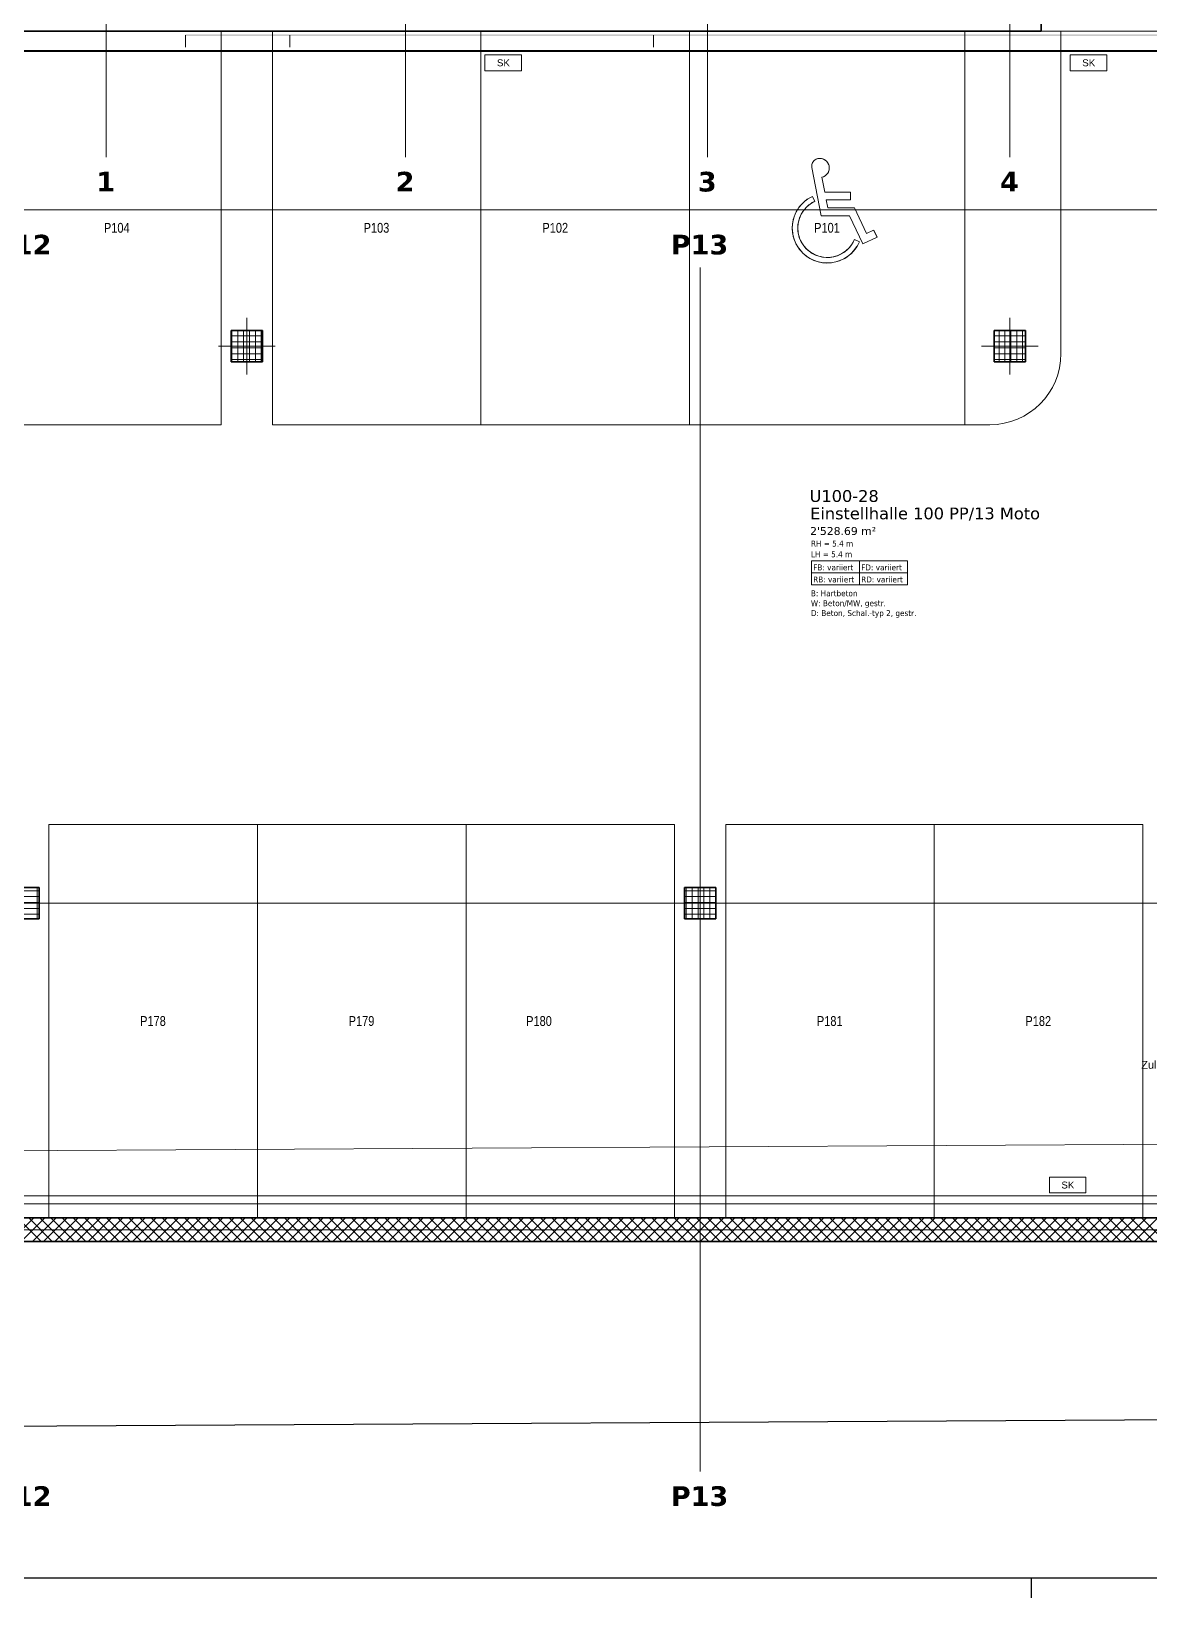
# Model space of a CAD drawing. Extents: x -1907 to 937, y -179 to 966.
# Drawn here: x -901.5 to -617.3, y -179.5 to 218.7 of the extents above; entities that cross this region are included whole.
import ezdxf
from ezdxf.lldxf.tags import DXFTag

# ---------------------------------------------------------------- set-up
doc = ezdxf.new("R2010")
doc.units = 0
doc.layers.get('0').update_dxf_attribs({"lineweight": 13})
for name, color, linetype, lineweight, true_color in [('A-____-MATC-OTLN', 7, 'Strichpunkt - Mittel', 40, 0x0080ff), ('A-DETL-____-OTLN', 5, 'Continuous', 9, 0x0000ff), ('C-PROP-LINE-OTLN', 7, '_Grundgrenze_', 25, 0x800000), ('EL01_WAN_Leitung_E-Mobility', 1, 'Continuous', 13, 0xff0000), ('EL01_WAN_Schlaufkasten', 1, 'Continuous', 13, 0xff0000), ('S-GRID-____-IDEN', 7, 'Continuous', 9, 0x5555aa)]:
    doc.layers.add(name, color=color, linetype=linetype, lineweight=lineweight, true_color=true_color)
for name, color, linetype, lineweight in [('A-____-NOTE-TEXT', 7, 'Continuous', 9), ('A-AREA-____-IDEN', 7, 'Continuous', 5), ('A-DETL-____-THIN', 7, 'Continuous', 9), ('A-FLOR-____-OTLN', 7, 'Continuous', 9), ('A-WALL-____-MCUT', 7, 'Continuous', 35), ('A-WALL-____-PATT', 7, 'Continuous', 35), ('C-PRKG-____-IDEN', 7, 'Continuous', 5), ('C-PRKG-____-OTLN', 7, 'Continuous', 9), ('S-COLS-____-MCUT', 7, 'Continuous', 35), ('S-COLS-____-OTLN', 7, 'Continuous', 9), ('S-GRID-____-OTLN', 7, 'Continuous', 5)]:
    doc.layers.add(name, color=color, linetype=linetype, lineweight=lineweight)
doc.styles.get("Standard").update_dxf_attribs({"font": 'arial.ttf'})
tags = doc.linetypes.add('_Grundgrenze_', pattern=[0.45, 0.2, -0.05, 0.05, -0.05, 0.05, -0.05]).pattern_tags.tags
tags[14:15] = [DXFTag(74, 4), DXFTag(75, 0), DXFTag(340, '0'), DXFTag(46, 1.0), DXFTag(50, 0.0), DXFTag(44, 0.0), DXFTag(45, 0.0)]
tags[12:13] = [DXFTag(74, 4), DXFTag(75, 0), DXFTag(340, '0'), DXFTag(46, 1.0), DXFTag(50, 0.0), DXFTag(44, 0.0), DXFTag(45, 0.0)]
tags[10:11] = [DXFTag(74, 4), DXFTag(75, 0), DXFTag(340, '0'), DXFTag(46, 1.0), DXFTag(50, 0.0), DXFTag(44, 0.0), DXFTag(45, 0.0)]
tags[8:9] = [DXFTag(74, 4), DXFTag(75, 0), DXFTag(340, '0'), DXFTag(46, 1.0), DXFTag(50, 0.0), DXFTag(44, 0.0), DXFTag(45, 0.0)]
tags[6:7] = [DXFTag(74, 4), DXFTag(75, 0), DXFTag(340, '0'), DXFTag(46, 1.0), DXFTag(50, 0.0), DXFTag(44, 0.0), DXFTag(45, 0.0)]
tags[4:5] = [DXFTag(74, 4), DXFTag(75, 0), DXFTag(340, '0'), DXFTag(46, 1.0), DXFTag(50, 0.0), DXFTag(44, 0.0), DXFTag(45, 0.0)]
tags = doc.linetypes.add('_Rasterlinie_', pattern=[0.375, 0.2, -0.05, 0.075, -0.05]).pattern_tags.tags
tags[10:11] = [DXFTag(74, 4), DXFTag(75, 0), DXFTag(340, '0'), DXFTag(46, 1.0), DXFTag(50, 0.0), DXFTag(44, 0.0), DXFTag(45, 0.0)]
tags[8:9] = [DXFTag(74, 4), DXFTag(75, 0), DXFTag(340, '0'), DXFTag(46, 1.0), DXFTag(50, 0.0), DXFTag(44, 0.0), DXFTag(45, 0.0)]
tags[6:7] = [DXFTag(74, 4), DXFTag(75, 0), DXFTag(340, '0'), DXFTag(46, 1.0), DXFTag(50, 0.0), DXFTag(44, 0.0), DXFTag(45, 0.0)]
tags[4:5] = [DXFTag(74, 4), DXFTag(75, 0), DXFTag(340, '0'), DXFTag(46, 1.0), DXFTag(50, 0.0), DXFTag(44, 0.0), DXFTag(45, 0.0)]
tags = doc.linetypes.add('_Strichliert - Fein_', pattern=[0.15, 0.1, -0.05]).pattern_tags.tags
tags[6:7] = [DXFTag(74, 4), DXFTag(75, 0), DXFTag(340, '0'), DXFTag(46, 1.0), DXFTag(50, 0.0), DXFTag(44, 0.0), DXFTag(45, 0.0)]
tags[4:5] = [DXFTag(74, 4), DXFTag(75, 0), DXFTag(340, '0'), DXFTag(46, 1.0), DXFTag(50, 0.0), DXFTag(44, 0.0), DXFTag(45, 0.0)]
tags = doc.linetypes.add('_Strichpunkt - Mittel_', pattern=[0.35, 0.15, -0.1, 0, -0.1]).pattern_tags.tags
tags[10:11] = [DXFTag(74, 4), DXFTag(75, 0), DXFTag(340, '0'), DXFTag(46, 1.0), DXFTag(50, 0.0), DXFTag(44, 0.0), DXFTag(45, 0.0)]
tags[8:9] = [DXFTag(74, 4), DXFTag(75, 0), DXFTag(340, '0'), DXFTag(46, 1.0), DXFTag(50, 0.0), DXFTag(44, 0.0), DXFTag(45, 0.0)]
tags[6:7] = [DXFTag(74, 4), DXFTag(75, 0), DXFTag(340, '0'), DXFTag(46, 1.0), DXFTag(50, 0.0), DXFTag(44, 0.0), DXFTag(45, 0.0)]
tags[4:5] = [DXFTag(74, 4), DXFTag(75, 0), DXFTag(340, '0'), DXFTag(46, 1.0), DXFTag(50, 0.0), DXFTag(44, 0.0), DXFTag(45, 0.0)]
tags = doc.linetypes.add('Gestrichelt', pattern=[0.1, 0.05, -0.05]).pattern_tags.tags
tags[6:7] = [DXFTag(74, 4), DXFTag(75, 0), DXFTag(340, '0'), DXFTag(46, 1.0), DXFTag(50, 0.0), DXFTag(44, 0.0), DXFTag(45, 0.0)]
tags[4:5] = [DXFTag(74, 4), DXFTag(75, 0), DXFTag(340, '0'), DXFTag(46, 1.0), DXFTag(50, 0.0), DXFTag(44, 0.0), DXFTag(45, 0.0)]
tags = doc.linetypes.add('Strichpunkt - Mittel', pattern=[0.35, 0.15, -0.1, 0, -0.1]).pattern_tags.tags
tags[10:11] = [DXFTag(74, 4), DXFTag(75, 0), DXFTag(340, '0'), DXFTag(46, 1.0), DXFTag(50, 0.0), DXFTag(44, 0.0), DXFTag(45, 0.0)]
tags[8:9] = [DXFTag(74, 4), DXFTag(75, 0), DXFTag(340, '0'), DXFTag(46, 1.0), DXFTag(50, 0.0), DXFTag(44, 0.0), DXFTag(45, 0.0)]
tags[6:7] = [DXFTag(74, 4), DXFTag(75, 0), DXFTag(340, '0'), DXFTag(46, 1.0), DXFTag(50, 0.0), DXFTag(44, 0.0), DXFTag(45, 0.0)]
tags[4:5] = [DXFTag(74, 4), DXFTag(75, 0), DXFTag(340, '0'), DXFTag(46, 1.0), DXFTag(50, 0.0), DXFTag(44, 0.0), DXFTag(45, 0.0)]

# ---------------------------------------------------------------- blocks, each defined once
blk = doc.blocks.new('Referenz-A0UJ2810XE', base_point=(-1920.13, -159.41))
at = {"layer": 'A-____-MATC-OTLN', "color": 0, "linetype": 'Strichpunkt - Mittel', "ltscale": 0.4}
blk.add_line((-1898.71, 213.65), (398.87, 213.65), dxfattribs=at)
at = {"layer": 'A-AREA-____-IDEN', "color": 0, "linetype": 'Continuous', "ltscale": 0.13}
for p, q in [((-703.23, 84.1), (-678.83, 84.1)), ((-703.23, 77.98), (-703.23, 84.1)), ((-691.03, 84.1), (-691.03, 77.98)), ((-678.83, 84.1), (-678.83, 77.98)), ((-703.23, 81.04), (-678.83, 81.04)), ((-678.83, 77.98), (-703.23, 77.98))]:
    blk.add_line(p, q, dxfattribs=at)
at = {"layer": 'A-DETL-____-OTLN', "color": 0, "linetype": '_Strichpunkt - Mittel_', "ltscale": 0.13}
for p, q in [((-846.76, 145.85), (-846.76, 131.45)), ((-652.86, 145.85), (-652.86, 131.45)), ((-839.56, 138.65), (-853.96, 138.65)), ((-645.66, 138.65), (-660.06, 138.65))]:
    blk.add_line(p, q, dxfattribs=at)
at = {"layer": 'A-DETL-____-OTLN', "color": 0, "linetype": '_Strichliert - Fein_', "ltscale": 0.13}
blk.add_line((-1774.68, -70.71), (318.78, -58.97), dxfattribs=at)
at = {"layer": 'A-DETL-____-OTLN', "color": 0, "linetype": 'Gestrichelt', "ltscale": 0.13}
blk.add_line((-613.06, -77.35), (-1663.26, -77.35), dxfattribs=at)
at = {"layer": 'A-DETL-____-THIN', "color": 0, "linetype": 'Continuous', "ltscale": 0.13}
for p, q in [((-639.86, 218.65), (-639.86, 136.76)), ((-664.26, 118.66), (-657.96, 118.66))]:
    blk.add_line(p, q, dxfattribs=at)
blk.add_ellipse((-657.96, 136.76), major_axis=(0, -18.1), ratio=1, start_param=0, end_param=1.570796, dxfattribs=at)
at = {"layer": 'A-FLOR-____-OTLN', "color": 0, "linetype": 'Continuous', "ltscale": 0.13}
for p, q in [((-644.86, 218.65), (-521.76, 218.65)), ((-639.86, 218.65), (-639.86, 218.67)), ((-526.76, 218.65), (-639.86, 218.65)), ((-1663.26, -79.36), (-725.06, -79.36)), ((-725.06, -79.36), (-613.06, -79.36))]:
    blk.add_line(p, q, dxfattribs=at)
at = {"layer": 'A-WALL-____-MCUT', "color": 0, "linetype": 'Continuous', "ltscale": 0.35}
for p, q in [((-644.86, 218.65), (-644.86, 224.65)), ((-912.26, 218.65), (-644.86, 218.65)), ((-613.06, -82.95), (-1663.26, -82.95)), ((-1808.26, -88.95), (256.94, -88.95))]:
    blk.add_line(p, q, dxfattribs=at)
at = {"layer": 'A-WALL-____-PATT', "color": 0, "linetype": 'Continuous', "lineweight": 9, "ltscale": 0.13}
for p, q in [((-906.93, -88.95), (-900.93, -82.95)), ((-899.04, -88.95), (-905.04, -82.95)), ((-904.1, -88.95), (-898.1, -82.95)), ((-896.21, -88.95), (-902.21, -82.95)), ((-901.27, -88.95), (-895.27, -82.95)), ((-893.38, -88.95), (-899.38, -82.95)), ((-898.44, -88.95), (-892.44, -82.95)), ((-890.55, -88.95), (-896.55, -82.95)), ((-895.61, -88.95), (-889.61, -82.95)), ((-887.72, -88.95), (-893.72, -82.95)), ((-892.78, -88.95), (-886.78, -82.95)), ((-884.9, -88.95), (-890.9, -82.95)), ((-889.96, -88.95), (-883.96, -82.95)), ((-882.07, -88.95), (-888.07, -82.95)), ((-887.13, -88.95), (-881.13, -82.95)), ((-879.24, -88.95), (-885.24, -82.95)), ((-884.3, -88.95), (-878.3, -82.95)), ((-876.41, -88.95), (-882.41, -82.95)), ((-881.47, -88.95), (-875.47, -82.95)), ((-873.58, -88.95), (-879.58, -82.95)), ((-878.64, -88.95), (-872.64, -82.95)), ((-870.75, -88.95), (-876.75, -82.95)), ((-875.81, -88.95), (-869.81, -82.95)), ((-867.93, -88.95), (-873.93, -82.95)), ((-872.99, -88.95), (-866.99, -82.95)), ((-865.1, -88.95), (-871.1, -82.95)), ((-870.16, -88.95), (-864.16, -82.95)), ((-862.27, -88.95), (-868.27, -82.95)), ((-867.33, -88.95), (-861.33, -82.95)), ((-859.44, -88.95), (-865.44, -82.95)), ((-864.5, -88.95), (-858.5, -82.95)), ((-856.61, -88.95), (-862.61, -82.95)), ((-861.67, -88.95), (-855.67, -82.95)), ((-853.78, -88.95), (-859.78, -82.95)), ((-858.84, -88.95), (-852.84, -82.95)), ((-850.96, -88.95), (-856.96, -82.95)), ((-856.01, -88.95), (-850.01, -82.95)), ((-848.13, -88.95), (-854.13, -82.95)), ((-853.19, -88.95), (-847.19, -82.95)), ((-845.3, -88.95), (-851.3, -82.95)), ((-850.36, -88.95), (-844.36, -82.95)), ((-842.47, -88.95), (-848.47, -82.95)), ((-847.53, -88.95), (-841.53, -82.95)), ((-839.64, -88.95), (-845.64, -82.95)), ((-844.7, -88.95), (-838.7, -82.95)), ((-836.81, -88.95), (-842.81, -82.95)), ((-841.87, -88.95), (-835.87, -82.95)), ((-833.98, -88.95), (-839.98, -82.95)), ((-839.04, -88.95), (-833.04, -82.95)), ((-831.16, -88.95), (-837.16, -82.95)), ((-836.22, -88.95), (-830.22, -82.95)), ((-828.33, -88.95), (-834.33, -82.95)), ((-833.39, -88.95), (-827.39, -82.95)), ((-825.5, -88.95), (-831.5, -82.95)), ((-830.56, -88.95), (-824.56, -82.95)), ((-822.67, -88.95), (-828.67, -82.95)), ((-827.73, -88.95), (-821.73, -82.95)), ((-819.84, -88.95), (-825.84, -82.95)), ((-824.9, -88.95), (-818.9, -82.95)), ((-817.01, -88.95), (-823.01, -82.95)), ((-822.07, -88.95), (-816.07, -82.95)), ((-814.19, -88.95), (-820.19, -82.95)), ((-819.25, -88.95), (-813.25, -82.95)), ((-811.36, -88.95), (-817.36, -82.95)), ((-816.42, -88.95), (-810.42, -82.95)), ((-808.53, -88.95), (-814.53, -82.95)), ((-813.59, -88.95), (-807.59, -82.95)), ((-805.7, -88.95), (-811.7, -82.95)), ((-810.76, -88.95), (-804.76, -82.95)), ((-802.87, -88.95), (-808.87, -82.95)), ((-807.93, -88.95), (-801.93, -82.95)), ((-800.04, -88.95), (-806.04, -82.95)), ((-805.1, -88.95), (-799.1, -82.95)), ((-797.22, -88.95), (-803.22, -82.95)), ((-802.27, -88.95), (-796.27, -82.95)), ((-794.39, -88.95), (-800.39, -82.95)), ((-799.45, -88.95), (-793.45, -82.95)), ((-791.56, -88.95), (-797.56, -82.95)), ((-796.62, -88.95), (-790.62, -82.95)), ((-788.73, -88.95), (-794.73, -82.95)), ((-793.79, -88.95), (-787.79, -82.95)), ((-785.9, -88.95), (-791.9, -82.95)), ((-790.96, -88.95), (-784.96, -82.95)), ((-783.07, -88.95), (-789.07, -82.95)), ((-788.13, -88.95), (-782.13, -82.95)), ((-780.24, -88.95), (-786.24, -82.95)), ((-785.3, -88.95), (-779.3, -82.95)), ((-777.42, -88.95), (-783.42, -82.95)), ((-782.48, -88.95), (-776.48, -82.95)), ((-774.59, -88.95), (-780.59, -82.95)), ((-779.65, -88.95), (-773.65, -82.95)), ((-771.76, -88.95), (-777.76, -82.95)), ((-776.82, -88.95), (-770.82, -82.95)), ((-768.93, -88.95), (-774.93, -82.95)), ((-773.99, -88.95), (-767.99, -82.95)), ((-766.1, -88.95), (-772.1, -82.95)), ((-771.16, -88.95), (-765.16, -82.95)), ((-763.27, -88.95), (-769.27, -82.95)), ((-768.33, -88.95), (-762.33, -82.95)), ((-760.45, -88.95), (-766.45, -82.95)), ((-765.5, -88.95), (-759.5, -82.95)), ((-757.62, -88.95), (-763.62, -82.95)), ((-762.68, -88.95), (-756.68, -82.95)), ((-754.79, -88.95), (-760.79, -82.95)), ((-759.85, -88.95), (-753.85, -82.95)), ((-751.96, -88.95), (-757.96, -82.95)), ((-757.02, -88.95), (-751.02, -82.95)), ((-749.13, -88.95), (-755.13, -82.95)), ((-754.19, -88.95), (-748.19, -82.95)), ((-746.3, -88.95), (-752.3, -82.95)), ((-751.36, -88.95), (-745.36, -82.95)), ((-743.48, -88.95), (-749.48, -82.95)), ((-748.53, -88.95), (-742.53, -82.95)), ((-740.65, -88.95), (-746.65, -82.95)), ((-745.71, -88.95), (-739.71, -82.95)), ((-737.82, -88.95), (-743.82, -82.95)), ((-742.88, -88.95), (-736.88, -82.95)), ((-734.99, -88.95), (-740.99, -82.95)), ((-740.05, -88.95), (-734.05, -82.95)), ((-732.16, -88.95), (-738.16, -82.95)), ((-737.22, -88.95), (-731.22, -82.95)), ((-729.33, -88.95), (-735.33, -82.95)), ((-734.39, -88.95), (-728.39, -82.95)), ((-726.5, -88.95), (-732.5, -82.95)), ((-731.56, -88.95), (-725.56, -82.95)), ((-723.68, -88.95), (-729.68, -82.95)), ((-728.74, -88.95), (-722.74, -82.95)), ((-720.85, -88.95), (-726.85, -82.95)), ((-725.91, -88.95), (-719.91, -82.95)), ((-718.02, -88.95), (-724.02, -82.95)), ((-723.08, -88.95), (-717.08, -82.95)), ((-715.19, -88.95), (-721.19, -82.95)), ((-720.25, -88.95), (-714.25, -82.95)), ((-712.36, -88.95), (-718.36, -82.95)), ((-717.42, -88.95), (-711.42, -82.95)), ((-709.53, -88.95), (-715.53, -82.95)), ((-714.59, -88.95), (-708.59, -82.95)), ((-706.71, -88.95), (-712.71, -82.95)), ((-711.76, -88.95), (-705.76, -82.95)), ((-703.88, -88.95), (-709.88, -82.95)), ((-708.94, -88.95), (-702.94, -82.95)), ((-701.05, -88.95), (-707.05, -82.95)), ((-706.11, -88.95), (-700.11, -82.95)), ((-698.22, -88.95), (-704.22, -82.95)), ((-703.28, -88.95), (-697.28, -82.95)), ((-695.39, -88.95), (-701.39, -82.95)), ((-700.45, -88.95), (-694.45, -82.95)), ((-692.56, -88.95), (-698.56, -82.95)), ((-697.62, -88.95), (-691.62, -82.95)), ((-689.73, -88.95), (-695.73, -82.95)), ((-694.79, -88.95), (-688.79, -82.95)), ((-686.91, -88.95), (-692.91, -82.95)), ((-691.97, -88.95), (-685.97, -82.95)), ((-684.08, -88.95), (-690.08, -82.95)), ((-689.14, -88.95), (-683.14, -82.95)), ((-681.25, -88.95), (-687.25, -82.95)), ((-686.31, -88.95), (-680.31, -82.95)), ((-678.42, -88.95), (-684.42, -82.95)), ((-683.48, -88.95), (-677.48, -82.95)), ((-675.59, -88.95), (-681.59, -82.95)), ((-680.65, -88.95), (-674.65, -82.95)), ((-672.76, -88.95), (-678.76, -82.95)), ((-677.82, -88.95), (-671.82, -82.95)), ((-669.94, -88.95), (-675.94, -82.95)), ((-675, -88.95), (-669, -82.95)), ((-667.11, -88.95), (-673.11, -82.95)), ((-672.17, -88.95), (-666.17, -82.95)), ((-664.28, -88.95), (-670.28, -82.95)), ((-669.34, -88.95), (-663.34, -82.95)), ((-661.45, -88.95), (-667.45, -82.95)), ((-666.51, -88.95), (-660.51, -82.95)), ((-658.62, -88.95), (-664.62, -82.95)), ((-663.68, -88.95), (-657.68, -82.95)), ((-655.79, -88.95), (-661.79, -82.95)), ((-660.85, -88.95), (-654.85, -82.95)), ((-652.97, -88.95), (-658.97, -82.95)), ((-658.02, -88.95), (-652.02, -82.95)), ((-650.14, -88.95), (-656.14, -82.95)), ((-655.2, -88.95), (-649.2, -82.95)), ((-647.31, -88.95), (-653.31, -82.95)), ((-652.37, -88.95), (-646.37, -82.95)), ((-644.48, -88.95), (-650.48, -82.95)), ((-649.54, -88.95), (-643.54, -82.95)), ((-641.65, -88.95), (-647.65, -82.95)), ((-646.71, -88.95), (-640.71, -82.95)), ((-638.82, -88.95), (-644.82, -82.95)), ((-643.88, -88.95), (-637.88, -82.95)), ((-635.99, -88.95), (-641.99, -82.95)), ((-641.05, -88.95), (-635.05, -82.95)), ((-633.17, -88.95), (-639.17, -82.95)), ((-638.23, -88.95), (-632.23, -82.95)), ((-630.34, -88.95), (-636.34, -82.95)), ((-635.4, -88.95), (-629.4, -82.95)), ((-627.51, -88.95), (-633.51, -82.95)), ((-632.57, -88.95), (-626.57, -82.95)), ((-624.68, -88.95), (-630.68, -82.95)), ((-629.74, -88.95), (-623.74, -82.95)), ((-621.85, -88.95), (-627.85, -82.95)), ((-626.91, -88.95), (-620.91, -82.95)), ((-619.02, -88.95), (-625.02, -82.95)), ((-624.08, -88.95), (-618.08, -82.95)), ((-616.2, -88.95), (-622.2, -82.95)), ((-621.26, -88.95), (-615.26, -82.95)), ((-613.37, -88.95), (-619.37, -82.95)), ((-618.43, -88.95), (-612.43, -82.95))]:
    blk.add_line(p, q, dxfattribs=at)
at = {"layer": 'C-PRKG-____-OTLN', "color": 0, "linetype": 'Continuous', "ltscale": 0.13}
for p, q in [((-853.26, 218.64), (-906.26, 218.64)), ((-853.26, 218.64), (-906.26, 218.64)), ((-906.26, 218.64), (-853.26, 218.64)), ((-853.26, 118.66), (-853.26, 218.64)), ((-853.26, 118.66), (-853.26, 218.64)), ((-853.26, 218.64), (-853.26, 118.66)), ((-853.26, 218.64), (-853.26, 218.64)), ((-787.26, 218.64), (-840.26, 218.64)), ((-840.26, 118.66), (-840.26, 218.64)), ((-787.26, 218.64), (-840.26, 218.64)), ((-840.26, 218.64), (-840.26, 118.66)), ((-840.26, 118.66), (-840.26, 218.64)), ((-840.26, 218.64), (-787.26, 218.64)), ((-840.26, 218.64), (-840.26, 218.64)), ((-734.26, 218.64), (-787.26, 218.64)), ((-787.26, 118.66), (-787.26, 218.64)), ((-734.26, 218.64), (-787.26, 218.64)), ((-787.26, 218.64), (-787.26, 118.66)), ((-787.26, 118.66), (-787.26, 218.64)), ((-787.26, 218.64), (-734.26, 218.64)), ((-787.26, 218.64), (-787.26, 218.64)), ((-787.26, 118.66), (-787.26, 218.64)), ((-787.26, 118.66), (-787.26, 218.64)), ((-787.26, 218.64), (-787.26, 118.66)), ((-787.26, 218.64), (-787.26, 218.64)), ((-734.26, 118.66), (-734.26, 218.64)), ((-734.26, 118.66), (-734.26, 218.64)), ((-734.26, 218.64), (-734.26, 118.66)), ((-734.26, 218.64), (-734.26, 218.64)), ((-664.26, 218.64), (-734.26, 218.64)), ((-664.26, 218.64), (-734.26, 218.64)), ((-734.26, 218.64), (-734.26, 118.66)), ((-734.26, 118.66), (-734.26, 218.64)), ((-734.26, 218.64), (-664.26, 218.64)), ((-734.26, 218.64), (-734.26, 218.64)), ((-664.26, 118.66), (-664.26, 218.64)), ((-664.26, 218.64), (-664.26, 118.66)), ((-664.26, 218.64), (-664.26, 218.64)), ((-703.19, 184.42), (-703.19, 184.42)), ((-703.16, 184.05), (-700.77, 171.78)), ((-700.77, 171.78), (-703.16, 184.05)), ((-698.74, 183.92), (-698.74, 183.92)), ((-699.9, 177.78), (-700.64, 181.55)), ((-700.64, 181.55), (-699.9, 177.78)), ((-700.64, 181.55), (-700.64, 181.55)), ((-703.04, 176.7), (-703.04, 176.69)), ((-702.44, 175.43), (-703.04, 176.69)), ((-703.04, 176.69), (-702.44, 175.43)), ((-702.44, 175.43), (-702.44, 175.43)), ((-693.38, 177.78), (-699.9, 177.78)), ((-699.9, 177.78), (-693.38, 177.78)), ((-699.9, 177.78), (-699.9, 177.78)), ((-699.13, 173.78), (-699.51, 175.78)), ((-699.51, 175.78), (-693.38, 175.78)), ((-693.38, 175.78), (-699.51, 175.78)), ((-699.51, 175.78), (-699.13, 173.78)), ((-699.51, 175.78), (-699.51, 175.78)), ((-693.38, 175.78), (-693.38, 177.78)), ((-693.38, 177.78), (-693.38, 175.78)), ((-693.38, 177.78), (-693.38, 177.78)), ((-693.38, 175.78), (-693.38, 175.78)), ((-700.77, 171.78), (-693.57, 171.78)), ((-693.57, 171.78), (-700.77, 171.78)), ((-700.77, 171.78), (-700.77, 171.78)), ((-692.3, 173.78), (-699.13, 173.78)), ((-699.13, 173.78), (-692.3, 173.78)), ((-699.13, 173.78), (-699.13, 173.78)), ((-693.57, 171.78), (-690.24, 164.63)), ((-690.24, 164.63), (-693.57, 171.78)), ((-693.57, 171.78), (-693.57, 171.78)), ((-689.27, 167.28), (-692.3, 173.78)), ((-692.3, 173.78), (-689.27, 167.28)), ((-692.3, 173.78), (-692.3, 173.78)), ((-708.15, 168.65), (-708.15, 168.65)), ((-687.46, 168.13), (-689.27, 167.28)), ((-689.27, 167.28), (-687.46, 168.13)), ((-689.27, 167.28), (-689.27, 167.28)), ((-686.61, 166.32), (-687.46, 168.13)), ((-687.46, 168.13), (-687.46, 168.13)), ((-687.45, 168.13), (-686.61, 166.32)), ((-691.09, 165.15), (-692.37, 165.7)), ((-692.37, 165.7), (-691.09, 165.15)), ((-692.37, 165.7), (-692.37, 165.7)), ((-691.09, 165.15), (-691.09, 165.15)), ((-690.24, 164.63), (-686.61, 166.32)), ((-686.61, 166.32), (-690.24, 164.63)), ((-690.24, 164.63), (-690.24, 164.63)), ((-686.61, 166.32), (-686.61, 166.32)), ((-853.26, 118.66), (-906.26, 118.66)), ((-906.26, 118.66), (-853.26, 118.66)), ((-853.26, 118.66), (-906.26, 118.66)), ((-853.26, 118.66), (-853.26, 118.66)), ((-787.26, 118.66), (-840.26, 118.66)), ((-840.26, 118.66), (-787.26, 118.66)), ((-787.26, 118.66), (-840.26, 118.66)), ((-840.26, 118.66), (-840.26, 118.66)), ((-734.26, 118.66), (-787.26, 118.66)), ((-787.26, 118.66), (-734.26, 118.66)), ((-734.26, 118.66), (-787.26, 118.66)), ((-787.26, 118.66), (-787.26, 118.66)), ((-787.26, 118.66), (-787.26, 118.66)), ((-734.26, 118.66), (-734.26, 118.66)), ((-664.26, 118.66), (-734.26, 118.66)), ((-734.26, 118.66), (-664.26, 118.66)), ((-664.26, 118.66), (-734.26, 118.66)), ((-734.26, 118.66), (-734.26, 118.66)), ((-664.26, 118.66), (-664.26, 118.66)), ((-844.06, 17.03), (-897.06, 17.03)), ((-897.06, -82.95), (-897.06, 17.03)), ((-844.06, 17.03), (-897.06, 17.03)), ((-897.06, 17.03), (-897.06, -82.95)), ((-897.06, -82.95), (-897.06, 17.03)), ((-897.06, 17.03), (-844.06, 17.03)), ((-897.06, 17.03), (-897.06, 17.03)), ((-791.06, 17.03), (-844.06, 17.03)), ((-844.06, -82.95), (-844.06, 17.03)), ((-791.06, 17.03), (-844.06, 17.03)), ((-844.06, 17.03), (-844.06, -82.95)), ((-844.06, -82.95), (-844.06, 17.03)), ((-844.06, 17.03), (-791.06, 17.03)), ((-844.06, 17.03), (-844.06, 17.03)), ((-844.06, -82.95), (-844.06, 17.03)), ((-844.06, -82.95), (-844.06, 17.03)), ((-844.06, 17.03), (-844.06, -82.95)), ((-844.06, 17.03), (-844.06, 17.03)), ((-738.06, 17.03), (-791.06, 17.03)), ((-791.06, -82.95), (-791.06, 17.03)), ((-738.06, 17.03), (-791.06, 17.03)), ((-791.06, 17.03), (-791.06, -82.95)), ((-791.06, -82.95), (-791.06, 17.03)), ((-791.06, 17.03), (-738.06, 17.03)), ((-791.06, 17.03), (-791.06, 17.03)), ((-791.06, -82.95), (-791.06, 17.03)), ((-791.06, -82.95), (-791.06, 17.03)), ((-791.06, 17.03), (-791.06, -82.95)), ((-791.06, 17.03), (-791.06, 17.03)), ((-738.06, -82.95), (-738.06, 17.03)), ((-738.06, -82.95), (-738.06, 17.03)), ((-738.06, 17.03), (-738.06, -82.95)), ((-738.06, 17.03), (-738.06, 17.03)), ((-672.06, 17.03), (-725.06, 17.03)), ((-725.06, -82.95), (-725.06, 17.03)), ((-672.06, 17.03), (-725.06, 17.03)), ((-725.06, 17.03), (-725.06, -82.95)), ((-725.06, -82.95), (-725.06, 17.03)), ((-725.06, 17.03), (-672.06, 17.03)), ((-725.06, 17.03), (-725.06, 17.03)), ((-619.06, 17.03), (-672.06, 17.03)), ((-672.06, -82.95), (-672.06, 17.03)), ((-619.06, 17.03), (-672.06, 17.03)), ((-672.06, 17.03), (-672.06, -82.95)), ((-672.06, -82.95), (-672.06, 17.03)), ((-672.06, 17.03), (-619.06, 17.03)), ((-672.06, 17.03), (-672.06, 17.03)), ((-672.06, -82.95), (-672.06, 17.03)), ((-672.06, -82.95), (-672.06, 17.03)), ((-672.06, 17.03), (-672.06, -82.95)), ((-672.06, 17.03), (-672.06, 17.03)), ((-619.06, -82.95), (-619.06, 17.03)), ((-619.06, -82.95), (-619.06, 17.03)), ((-619.06, 17.03), (-619.06, -82.95)), ((-619.06, 17.03), (-619.06, 17.03)), ((-897.06, -82.95), (-897.06, -82.95)), ((-844.06, -82.95), (-844.06, -82.95)), ((-844.06, -82.95), (-844.06, -82.95)), ((-791.06, -82.95), (-791.06, -82.95)), ((-791.06, -82.95), (-791.06, -82.95)), ((-738.06, -82.95), (-738.06, -82.95)), ((-725.06, -82.95), (-725.06, -82.95)), ((-672.06, -82.95), (-672.06, -82.95)), ((-672.06, -82.95), (-672.06, -82.95)), ((-619.06, -82.95), (-619.06, -82.95))]:
    blk.add_line(p, q, dxfattribs=at)
for centre, major_axis, start_param, end_param in [((-701.27, 184.42), (1.92, 0), 1.762783, 3.333579), ((-701.27, 184.42), (1.92, 0), 3.071779, 3.333579), ((-701.27, 184.42), (1.92, 0), 2.810196, 3.071779), ((-701.27, 184.42), (1.92, 0), 2.548417, 2.80998), ((-701.27, 184.42), (1.92, 0), 2.286663, 2.548181), ((-701.27, 184.42), (1.92, 0), 1.762783, 2.286381), ((-701.17, 183.92), (2.43, 0), 4.935437, 8.045968), ((-701.17, 183.92), (2.43, 0), 0.725939, 1.762783), ((-701.17, 183.92), (2.43, 0), 0.466728, 0.725737), ((-701.17, 183.92), (2.43, 0), 5.713069, 5.972095), ((-701.17, 183.92), (2.43, 0), 0.207517, 0.466551), ((-701.17, 183.92), (2.43, 0), 5.97228, 6.231321), ((-701.17, 183.92), (2.43, 0), 6.231491, 6.490702), ((-701.17, 183.92), (2.43, 0), 4.935437, 5.712851), ((-699.26, 168.65), (8.89, 0), 2.009748, 5.87914), ((-699.26, 168.65), (7.49, 0), 2.009748, 5.87914), ((-699.26, 168.65), (8.89, 0), 2.009748, 2.346217), ((-699.26, 168.65), (7.49, 0), 2.009748, 2.378262), ((-699.26, 168.65), (8.89, 0), 2.850967, 3.019155), ((-699.26, 168.65), (8.89, 0), 2.682735, 2.85092), ((-699.26, 168.65), (8.89, 0), 2.514505, 2.682686), ((-699.26, 168.65), (7.49, 0), 2.746832, 2.931032), ((-699.26, 168.65), (8.89, 0), 2.346277, 2.514451), ((-699.26, 168.65), (7.49, 0), 2.56258, 2.746775), ((-699.26, 168.65), (7.49, 0), 2.378331, 2.562518), ((-699.26, 168.65), (8.89, 0), 3.019155, 3.187389), ((-699.26, 168.65), (8.89, 0), 3.187435, 3.355624), ((-699.26, 168.65), (7.49, 0), 3.115343, 3.299545), ((-699.26, 168.65), (7.49, 0), 2.931087, 3.115289), ((-699.26, 168.65), (7.49, 0), 3.299601, 3.483802), ((-699.26, 168.65), (8.89, 0), 3.355671, 3.523858), ((-699.26, 168.65), (8.89, 0), 3.523909, 3.692092), ((-699.26, 168.65), (8.89, 0), 3.692149, 5.710848), ((-699.26, 168.65), (7.49, 0), 3.483862, 3.668059), ((-699.26, 168.65), (7.49, 0), 3.668126, 5.694814), ((-699.26, 168.65), (7.49, 0), 5.694883, 5.879078), ((-699.26, 168.65), (8.89, 0), 5.710906, 5.879088)]:
    blk.add_ellipse(centre, major_axis=major_axis, ratio=0.999794, start_param=start_param, end_param=end_param, dxfattribs=at)
at = {"layer": 'C-PROP-LINE-OTLN', "color": 0, "linetype": '_Grundgrenze_', "lineweight": -2, "ltscale": 0.25}
blk.add_line((-1838.02, -141.07), (378.68, -128.64), dxfattribs=at)
at = {"layer": 'S-COLS-____-MCUT', "color": 0, "linetype": 'Continuous', "ltscale": 0.35}
for p, q in [((-842.76, 142.65), (-850.76, 142.65)), ((-850.76, 142.65), (-850.76, 134.65)), ((-842.76, 134.65), (-842.76, 142.65)), ((-648.86, 142.65), (-656.86, 142.65)), ((-656.86, 142.65), (-656.86, 134.65)), ((-648.86, 134.65), (-648.86, 142.65)), ((-850.76, 134.65), (-842.76, 134.65)), ((-656.86, 134.65), (-648.86, 134.65)), ((-899.56, 1.05), (-907.56, 1.05)), ((-899.56, -6.95), (-899.56, 1.05)), ((-727.56, 1.05), (-735.56, 1.05)), ((-735.56, 1.05), (-735.56, -6.95)), ((-727.56, -6.95), (-727.56, 1.05)), ((-907.56, -6.95), (-899.56, -6.95)), ((-735.56, -6.95), (-727.56, -6.95))]:
    blk.add_line(p, q, dxfattribs=at)
at = {"layer": 'S-COLS-____-OTLN', "color": 0, "linetype": 'Continuous', "ltscale": 0.13}
for p, q in [((-850.76, 141.22), (-842.76, 141.22)), ((-850.76, 139.72), (-842.76, 139.72)), ((-850.6, 134.65), (-850.6, 142.65)), ((-849.1, 134.65), (-849.1, 142.65)), ((-847.6, 134.65), (-847.6, 142.65)), ((-846.1, 134.65), (-846.1, 142.65)), ((-844.6, 134.65), (-844.6, 142.65)), ((-843.1, 134.65), (-843.1, 142.65)), ((-656.86, 141.22), (-648.86, 141.22)), ((-656.86, 139.72), (-648.86, 139.72)), ((-655.6, 134.65), (-655.6, 142.65)), ((-654.1, 134.65), (-654.1, 142.65)), ((-652.6, 134.65), (-652.6, 142.65)), ((-651.1, 134.65), (-651.1, 142.65)), ((-649.6, 134.65), (-649.6, 142.65)), ((-850.76, 138.22), (-842.76, 138.22)), ((-850.76, 136.72), (-842.76, 136.72)), ((-656.86, 138.22), (-648.86, 138.22)), ((-656.86, 136.72), (-648.86, 136.72)), ((-850.76, 135.22), (-842.76, 135.22)), ((-656.86, 135.22), (-648.86, 135.22)), ((-907.56, 0.22), (-899.56, 0.22)), ((-900.1, -6.95), (-900.1, 1.05)), ((-735.56, 0.22), (-727.56, 0.22)), ((-735.1, -6.95), (-735.1, 1.05)), ((-733.6, -6.95), (-733.6, 1.05)), ((-732.1, -6.95), (-732.1, 1.05)), ((-730.6, -6.95), (-730.6, 1.05)), ((-729.1, -6.95), (-729.1, 1.05)), ((-727.6, -6.95), (-727.6, 1.05)), ((-907.56, -1.28), (-899.56, -1.28)), ((-907.56, -2.78), (-899.56, -2.78)), ((-735.56, -1.28), (-727.56, -1.28)), ((-735.56, -2.78), (-727.56, -2.78)), ((-907.56, -4.28), (-899.56, -4.28)), ((-907.56, -5.78), (-899.56, -5.78)), ((-735.56, -4.28), (-727.56, -4.28)), ((-735.56, -5.78), (-727.56, -5.78))]:
    blk.add_line(p, q, dxfattribs=at)
at = {"layer": 'S-GRID-____-OTLN', "color": 0, "linetype": '_Rasterlinie_', "ltscale": 0.13}
for p, q in [((-882.56, 186.65), (-882.56, 950.47)), ((-806.46, 186.65), (-806.46, 950.47)), ((-729.66, 186.65), (-729.66, 950.47)), ((-652.86, 186.65), (-652.86, 950.47)), ((-1873.7, 173.25), (300.93, 173.25)), ((-731.56, -147.44), (-731.56, 158.65)), ((-1873.7, -2.95), (300.93, -2.95)), ((-1873.7, -85.95), (300.93, -85.95))]:
    blk.add_line(p, q, dxfattribs=at)
at = {"layer": 'A-____-NOTE-TEXT', "color": 0, "linetype": 'Continuous', "lineweight": 5, "ltscale": 0.13, "insert": (-619.45, -43.03), "char_height": 2, "attachment_point": 1}
blk.add_mtext('{\\fArial;Zuluft RDA, s. Plan 4006}', dxfattribs=at)
at = {"layer": 'A-AREA-____-IDEN', "color": 0, "linetype": 'Continuous', "ltscale": 0.13, "attachment_point": 1}
for s, insert, char_height in [('{\\fVerdana;U100-28}', (-703.76, 102.04), 3), ('{\\fVerdana;Einstellhalle 100 PP/13 Moto}', (-703.62, 97.62), 3), ("{\\fVerdana;2'528.69 m²}", (-703.61, 92.65), 2), ('{\\W0.9;\\fVerdana;RH = 5.4 m}', (-703.41, 89.2), 1.5), ('{\\W0.9;\\fVerdana;LH = 5.4 m}', (-703.41, 86.48), 1.5), ('{\\W0.9;\\fVerdana;FB: variiert}', (-702.84, 83.14), 1.5), ('{\\W0.9;\\fVerdana;RB: variiert}', (-702.84, 80.08), 1.5), ('{\\W0.9;\\fVerdana;FD: variiert}', (-690.64, 83.14), 1.5), ('{\\W0.9;\\fVerdana;RD: variiert}', (-690.64, 80.08), 1.5), ('{\\W0.9;\\fVerdana;B: Hartbeton}', (-703.41, 76.55), 1.5), ('{\\W0.9;\\fVerdana;W: Beton/MW, gestr.}', (-703.41, 74.04), 1.5), ('{\\W0.9;\\fVerdana;D: Beton, Schal.-typ 2, gestr.}', (-703.41, 71.53), 1.5)]:
    blk.add_mtext(s, dxfattribs=dict(at, insert=insert, char_height=char_height))
at = {"layer": 'C-PRKG-____-IDEN', "color": 0, "linetype": 'Continuous', "ltscale": 0.13, "char_height": 2.5, "attachment_point": 1}
for s, insert in [('{\\W0.8;\\fArial;P104}', (-883.09, 169.96)), ('{\\W0.8;\\fArial;P103}', (-817.09, 169.96)), ('{\\W0.8;\\fArial;P102}', (-771.65, 169.96)), ('{\\W0.8;\\fArial;P101}', (-702.59, 169.96)), ('{\\W0.8;\\fArial;P178}', (-873.89, -31.65)), ('{\\W0.8;\\fArial;P179}', (-820.89, -31.65)), ('{\\W0.8;\\fArial;P180}', (-775.78, -31.65)), ('{\\W0.8;\\fArial;P181}', (-701.89, -31.65)), ('{\\W0.8;\\fArial;P182}', (-648.89, -31.65))]:
    blk.add_mtext(s, dxfattribs=dict(at, insert=insert))
at = {"layer": 'S-GRID-____-IDEN', "color": 0, "linetype": 'Continuous', "lineweight": 5, "ltscale": 0.13, "char_height": 5, "attachment_point": 1}
for s, insert in [('{\\fVerdana|b1|i0;1}', (-885.04, 182.94)), ('{\\fVerdana|b1|i0;2}', (-808.94, 182.94)), ('{\\fVerdana|b1|i0;3}', (-732.14, 182.94)), ('{\\fVerdana|b1|i0;4}', (-655.34, 182.94)), ('{\\fVerdana|b1|i0;P12}', (-911, 166.94)), ('{\\fVerdana|b1|i0;P13}', (-739, 166.94)), ('{\\fVerdana|b1|i0;P12}', (-911, -151.15)), ('{\\fVerdana|b1|i0;P13}', (-739, -151.15))]:
    blk.add_mtext(s, dxfattribs=dict(at, insert=insert))
blk = doc.blocks.new('Schlaufkasten Decke (multi)-A0UJ28CUXE', base_point=(-786.27, 208.65))
at = {"color": 0, "linetype": 'ByBlock', "lineweight": -2, "ltscale": 0.13}
for p, q in [((-786.27, 212.65), (-776.99, 212.65)), ((-786.27, 208.65), (-786.27, 212.65)), ((-776.99, 212.65), (-776.99, 208.65)), ((-776.99, 208.65), (-786.27, 208.65))]:
    blk.add_line(p, q, dxfattribs=at)
at = {"color": 0, "linetype": 'ByBlock', "lineweight": -2, "ltscale": 0.13, "insert": (-783.21, 211.53), "char_height": 1.76, "attachment_point": 1}
blk.add_mtext('{\\fArial;SK}', dxfattribs=at)
blk = doc.blocks.new('Schlaufkasten Decke (multi)-A0UJ28DOXE', base_point=(-642.8, -76.59))
at = {"color": 0, "linetype": 'ByBlock', "lineweight": -2, "ltscale": 0.13}
for p, q in [((-642.8, -76.59), (-642.8, -72.59)), ((-642.8, -72.59), (-633.52, -72.59)), ((-633.52, -72.59), (-633.52, -76.59)), ((-633.52, -76.59), (-642.8, -76.59))]:
    blk.add_line(p, q, dxfattribs=at)
at = {"color": 0, "linetype": 'ByBlock', "lineweight": -2, "ltscale": 0.13, "insert": (-639.74, -73.71), "char_height": 1.76, "attachment_point": 1}
blk.add_mtext('{\\fArial;SK}', dxfattribs=at)
blk = doc.blocks.new('Schlaufkasten Decke (multi)-A0UJ28G4XE', base_point=(-637.5, 208.65))
at = {"color": 0, "linetype": 'ByBlock', "lineweight": -2, "ltscale": 0.13}
for p, q in [((-637.5, 208.65), (-637.5, 212.65)), ((-637.5, 212.65), (-628.22, 212.65)), ((-628.22, 212.65), (-628.22, 208.65)), ((-628.22, 208.65), (-637.5, 208.65))]:
    blk.add_line(p, q, dxfattribs=at)
at = {"color": 0, "linetype": 'ByBlock', "lineweight": -2, "ltscale": 0.13, "insert": (-634.44, 211.53), "char_height": 1.76, "attachment_point": 1}
blk.add_mtext('{\\fArial;SK}', dxfattribs=at)

msp = doc.modelspace()

# ---------------------------------------------------------------- linework, layer by layer
at = {"color": 0, "linetype": 'ByBlock', "lineweight": -2, "ltscale": 0.13}
for p, q in [((-1902.42, -174.47), (607.58, -174.47)), ((-647.42, -174.47), (-647.42, -179.47))]:
    msp.add_line(p, q, dxfattribs=at)
at = {"layer": 'EL01_WAN_Leitung_E-Mobility', "ltscale": 0.13}
for p, q in [((-862.4, 214.65), (-862.4, 217.65)), ((-835.88, 214.65), (-835.88, 217.65)), ((-743.4, 214.65), (-743.4, 217.65))]:
    msp.add_line(p, q, dxfattribs=at)
msp.add_solid([(-342.15, 217.89), (-342.15, 217.49), (-862.4, 217.89), (-862.4, 217.49)], dxfattribs=at)

# ---------------------------------------------------------------- block references
at = {"color": 9, "lineweight": 25, "ltscale": 0.25, "true_color": 0xc0c0c0}
msp.add_blockref('Referenz-A0UJ2810XE', (-1920.13, -159.41), dxfattribs=at)
at = {"layer": 'EL01_WAN_Schlaufkasten', "ltscale": 0.13}
for name, p in [('Schlaufkasten Decke (multi)-A0UJ28CUXE', (-786.27, 208.65)), ('Schlaufkasten Decke (multi)-A0UJ28G4XE', (-637.5, 208.65)), ('Schlaufkasten Decke (multi)-A0UJ28DOXE', (-642.8, -76.59))]:
    msp.add_blockref(name, p, dxfattribs=at)

doc.saveas('drawing.dxf')
